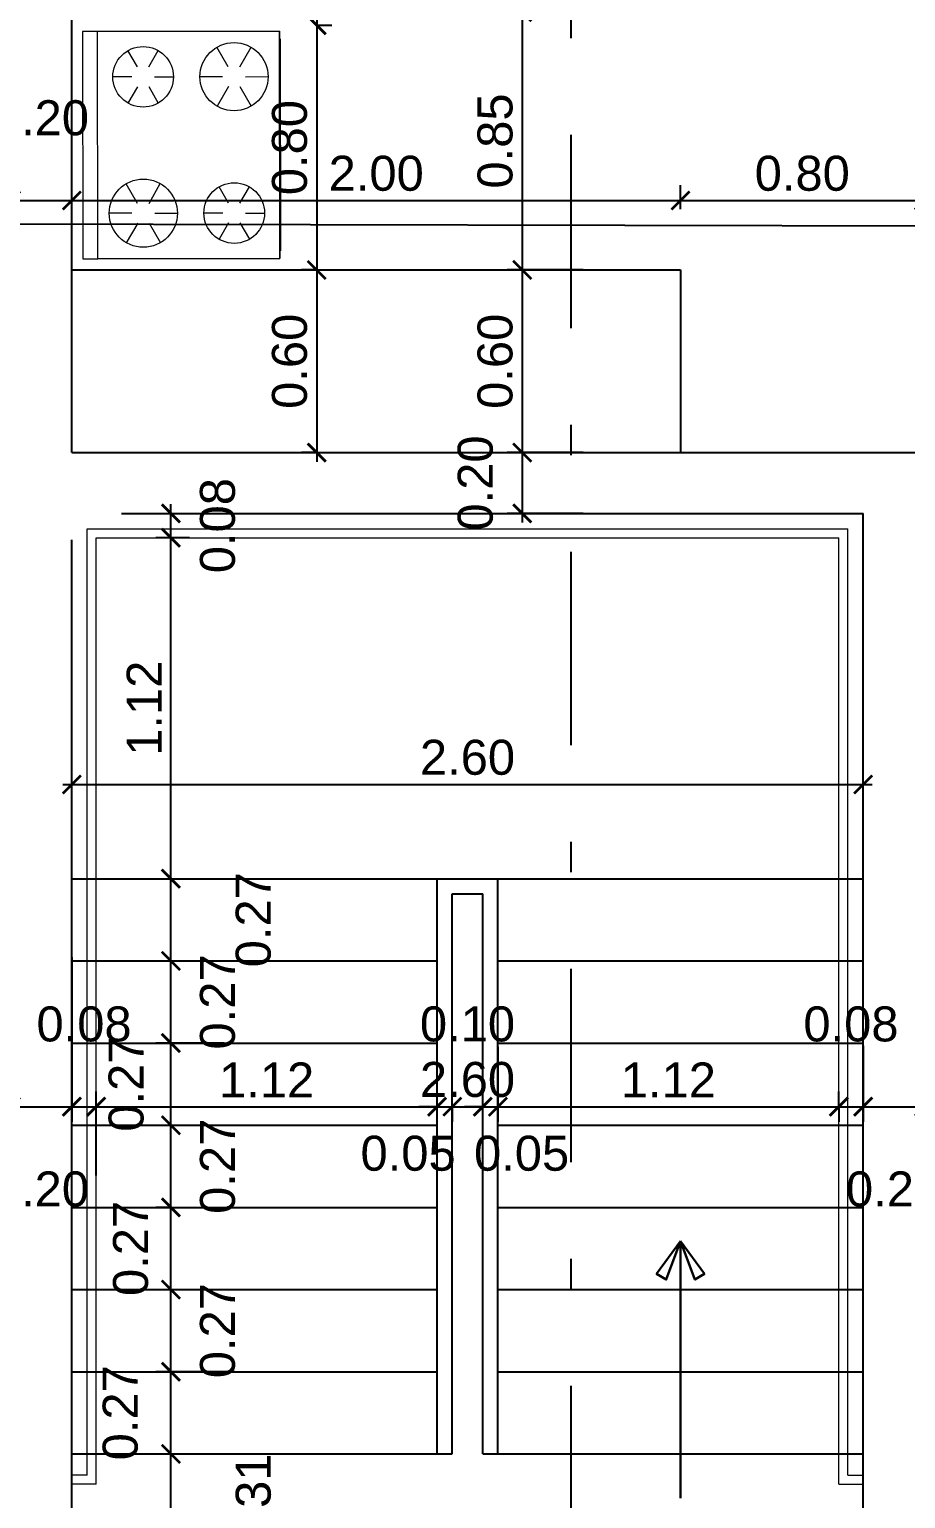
# Model space of a CAD drawing. Header units: feet. Extents: x -417 to 46, y -646 to -218.
# Drawn here: x -98.454 to -95.575, y -307.994 to -303.166 of the extents above; entities that cross this region are included whole.
import ezdxf

# ---------------------------------------------------------------- set-up
doc = ezdxf.new("R2010")
doc.units = ezdxf.units.FT
doc.header["$MEASUREMENT"] = 0
doc.linetypes.add('DASHDOT', pattern=[25.4, 12.7, -6.35, 0, -6.35])
for name, color, linetype, lineweight in [('A-WALL', 4, 'Continuous', 25), ('closet', 8, 'Continuous', 5), ('DIM-COTAS', 1, 'Continuous', 5), ('FURN', 2, 'Continuous', 30), ('muebles', 2, 'Continuous', 5), ('TXT', 2, 'Continuous', 9)]:
    doc.layers.add(name, color=color, linetype=linetype, lineweight=lineweight)
for name, color, linetype in [('COCINA', 2, 'Continuous'), ('DIM', 10, 'Continuous'), ('escalera', 2, 'Continuous'), ('GRDUTIY', 5, 'Continuous')]:
    doc.layers.add(name, color=color, linetype=linetype)
doc.styles.add('ads', font='trebuc.ttf', dxfattribs={"height": 0.14})
doc.styles.get("Standard").update_dxf_attribs({"font": 'arial.ttf', "height": 0.115})
doc.dimstyles.new('KEILY', dxfattribs={"dimtxt": 0.115, "dimasz": 0.06, "dimexe": 0.05, "dimexo": 0.2, "dimgap": 0.03, "dimtad": 1, "dimzin": 1, "dimdsep": 46, "dimtxsty": 'Standard', "dimblk": 'ARCHTICK', "dimcen": 2.5, "dimdle": 0.03, "dimclrd": 256, "dimclre": 256, "dimclrt": 7, "dimadec": 0, "dimazin": 0, "dimtfac": 1, "dimtmove": 2, "dimatfit": 3, "dimfxl": 0.2, "dimfxlon": 1, "dimtolj": 1, "dimtzin": 1, "dimarcsym": 0})

# ---------------------------------------------------------------- blocks, each defined once
blk = doc.blocks.new('A$C285A50AC')
at = {"layer": 'muebles'}
for p, q in [((0.0012, 0.6896, -0.889), (0, 0.0292, -0.889)), ((0.0012, 0.6896), (0.0011, 0.6388)), ((0.7632, 0.6882), (0.0012, 0.6896)), ((0.7632, 0.6882, -0.889), (0.0012, 0.6896, -0.889)), ((0.762, 0.0278, -0.889), (0.7632, 0.6882, -0.889)), ((0.7631, 0.6374), (0.7632, 0.6882)), ((0.0011, 0.6388), (0.7631, 0.6374)), ((0, 0.0292, -0.889), (0.762, 0.0278, -0.889))]:
    blk.add_line(p, q, dxfattribs=at)
at = {"layer": 'muebles', "color": 8}
for p, q in [((0.1533, 0.5242, 0.0025), (0.1534, 0.6004, 0.0025)), ((0.1203, 0.5052, 0.0025), (0.0543, 0.5435, 0.0025)), ((0.1863, 0.5051, 0.0025), (0.2523, 0.5431, 0.0025)), ((0.6105, 0.5234, 0.0025), (0.6106, 0.5869, 0.0025)), ((0.5775, 0.5044, 0.0025), (0.5225, 0.5363, 0.0025)), ((0.6435, 0.5043, 0.0025), (0.6985, 0.5359, 0.0025)), ((0.1202, 0.4671, 0.0025), (0.0541, 0.4292, 0.0025)), ((0.1532, 0.448, 0.0025), (0.153, 0.3718, 0.0025)), ((0.1862, 0.467, 0.0025), (0.2521, 0.4288, 0.0025)), ((0.5774, 0.4663, 0.0025), (0.5223, 0.4347, 0.0025)), ((0.6104, 0.4472, 0.0025), (0.6102, 0.3837, 0.0025)), ((0.6434, 0.4662, 0.0025), (0.6983, 0.4343, 0.0025)), ((0.1527, 0.2194, 0.0025), (0.1529, 0.2829, 0.0025)), ((0.6099, 0.2186, 0.0025), (0.6101, 0.2948, 0.0025)), ((0.1197, 0.2004, 0.0025), (0.0648, 0.2323, 0.0025)), ((0.1857, 0.2003, 0.0025), (0.2408, 0.232, 0.0025)), ((0.5769, 0.1996, 0.0025), (0.511, 0.2378, 0.0025)), ((0.6429, 0.1995, 0.0025), (0.709, 0.2375, 0.0025)), ((0.1196, 0.1623, 0.0025), (0.0646, 0.1307, 0.0025)), ((0.1856, 0.1622, 0.0025), (0.2406, 0.1304, 0.0025)), ((0.5768, 0.1615, 0.0025), (0.5108, 0.1235, 0.0025)), ((0.6428, 0.1614, 0.0025), (0.7088, 0.1232, 0.0025)), ((0.1526, 0.1432, 0.0025), (0.1525, 0.0797, 0.0025)), ((0.6098, 0.1424, 0.0025), (0.6097, 0.0662, 0.0025))]:
    blk.add_line(p, q, dxfattribs=at)
at = {"layer": 'muebles', "extrusion": (-0.001805, -0.999998, 0)}
for p, q in [((0.0635, 0.0265, -0.6223), (0.6985, 0.0254, -0.6223)), ((0.0635, 0.0265, -0.1016), (0.6985, 0.0254, -0.1016))]:
    blk.add_line(p, q, dxfattribs=at)
at = {"layer": 'muebles'}
for centre, radius in [((0.1532, 0.4861, 0.0025), 0.1143), ((0.6104, 0.4853, 0.0025), 0.1016), ((0.1527, 0.1813, 0.0025), 0.1016), ((0.6099, 0.1805, 0.0025), 0.1143)]:
    blk.add_circle(centre, radius, dxfattribs=at)
at = {"layer": 'muebles', "color": 8, "extrusion": (-0.001805, -0.999998, 0)}
for centre in [(0.0888, -0.0381, -0.0267), (0.2158, -0.0381, -0.0267), (0.3809, -0.0381, -0.0267), (0.546, -0.0381, -0.0267), (0.673, -0.0381, -0.0267)]:
    blk.add_circle(centre, 0.0254, dxfattribs=at)
at = {"layer": 'muebles'}
for points in [[(0.0012, 0.6896, 0.254), (0.0011, 0.6388, 0.254), (0.7631, 0.6374, 0.254), (0.7632, 0.6882, 0.254)], [(0, 0.0292), (0.0011, 0.6388), (0.7631, 0.6374), (0.762, 0.0278)]]:
    blk.add_3dface(points, dxfattribs=at)
at = {"layer": 'muebles', "color": 8}
for points in [[(0.0254, 0.0266, -0.0762), (0.0254, 0.0266, -0.5334), (0.7366, 0.0253, -0.5334), (0.7366, 0.0253, -0.0762)], [(0.0254, 0.0266, -0.5969), (0.0254, 0.0266, -0.8509), (0.7366, 0.0253, -0.8509), (0.7366, 0.0253, -0.5969)]]:
    blk.add_3dface(points, dxfattribs=at)
blk = doc.blocks.new('_ArchTick')
at = {"layer": 'DIM-COTAS', "color": 0, "const_width": 0.15}
blk.add_lwpolyline([(-0.5, -0.5), (0.5, 0.5)], dxfattribs=at)
blk = doc.blocks.new('*D705')
at = {"layer": 'Defpoints', "color": 0, "transparency": 16777216}
for p in [(-98.5143, -303.407), (-98.3143, -303.7287), (-98.3143, -304.0583)]:
    blk.add_point(p, dxfattribs=at)
at = {"layer": 'DIM', "lineweight": -2, "transparency": 16777216}
for p, q in [((-98.5143, -303.607), (-98.5143, -303.7787)), ((-98.3143, -303.8583), (-98.3143, -303.6787)), ((-98.5443, -303.7287), (-98.2843, -303.7287))]:
    blk.add_line(p, q, dxfattribs=at)
at = {"layer": 'DIM', "lineweight": -2, "transparency": 16777216, "xscale": 0.06, "yscale": 0.06, "zscale": 0.06, "rotation": 180}
blk.add_blockref('_ArchTick', (-98.5143, -303.7287), dxfattribs=at)
at = {"layer": 'DIM', "lineweight": -2, "transparency": 16777216, "xscale": 0.06, "yscale": 0.06, "zscale": 0.06}
blk.add_blockref('_ArchTick', (-98.3143, -303.7287), dxfattribs=at)
at = {"layer": 'DIM', "color": 7, "transparency": 16777216, "insert": (-98.4143, -303.4576), "char_height": 0.115, "attachment_point": 5}
blk.add_mtext('\\A1;0.20', dxfattribs=at)
blk = doc.blocks.new('*D706')
at = {"layer": 'Defpoints', "color": 0, "transparency": 16777216}
for p in [(-96.3143, -303.7287), (-96.3143, -303.957), (-98.3143, -304.0583)]:
    blk.add_point(p, dxfattribs=at)
at = {"layer": 'DIM', "lineweight": -2, "transparency": 16777216}
for p, q in [((-98.3143, -303.8583), (-98.3143, -303.6787)), ((-96.3143, -303.757), (-96.3143, -303.6787)), ((-98.3443, -303.7287), (-96.2843, -303.7287))]:
    blk.add_line(p, q, dxfattribs=at)
at = {"layer": 'DIM', "lineweight": -2, "transparency": 16777216, "xscale": 0.06, "yscale": 0.06, "zscale": 0.06, "rotation": 180}
blk.add_blockref('_ArchTick', (-98.3143, -303.7287), dxfattribs=at)
at = {"layer": 'DIM', "lineweight": -2, "transparency": 16777216, "xscale": 0.06, "yscale": 0.06, "zscale": 0.06}
blk.add_blockref('_ArchTick', (-96.3143, -303.7287), dxfattribs=at)
at = {"layer": 'DIM', "color": 7, "transparency": 16777216, "insert": (-97.3143, -303.64), "char_height": 0.115, "attachment_point": 5}
blk.add_mtext('\\A1;2.00', dxfattribs=at)
blk = doc.blocks.new('*D707')
at = {"layer": 'Defpoints', "color": 0, "transparency": 16777216}
for p in [(-95.5143, -303.7287), (-96.3143, -303.957), (-95.5143, -304.557)]:
    blk.add_point(p, dxfattribs=at)
at = {"layer": 'DIM', "lineweight": -2, "transparency": 16777216}
for p, q in [((-96.3143, -303.757), (-96.3143, -303.6787)), ((-95.5143, -303.9287), (-95.5143, -303.6787)), ((-96.3443, -303.7287), (-95.4843, -303.7287))]:
    blk.add_line(p, q, dxfattribs=at)
at = {"layer": 'DIM', "lineweight": -2, "transparency": 16777216, "xscale": 0.06, "yscale": 0.06, "zscale": 0.06, "rotation": 180}
blk.add_blockref('_ArchTick', (-96.3143, -303.7287), dxfattribs=at)
at = {"layer": 'DIM', "lineweight": -2, "transparency": 16777216, "xscale": 0.06, "yscale": 0.06, "zscale": 0.06}
blk.add_blockref('_ArchTick', (-95.5143, -303.7287), dxfattribs=at)
at = {"layer": 'DIM', "color": 7, "transparency": 16777216, "insert": (-95.9143, -303.64), "char_height": 0.115, "attachment_point": 5}
blk.add_mtext('\\A1;0.80', dxfattribs=at)
blk = doc.blocks.new('*D505')
at = {"layer": 'Defpoints', "color": 0, "transparency": 16777216}
for p in [(-98.3143, -306.0145), (-98.5143, -306.0467), (-98.3143, -306.7062)]:
    blk.add_point(p, dxfattribs=at)
at = {"layer": 'DIM', "lineweight": -2, "transparency": 16777216}
for p, q in [((-98.5143, -306.5062), (-98.5143, -306.7562)), ((-98.3143, -306.5062), (-98.3143, -306.7562)), ((-98.5443, -306.7062), (-98.2843, -306.7062))]:
    blk.add_line(p, q, dxfattribs=at)
at = {"layer": 'DIM', "lineweight": -2, "transparency": 16777216, "xscale": 0.06, "yscale": 0.06, "zscale": 0.06, "rotation": 180}
blk.add_blockref('_ArchTick', (-98.5143, -306.7062), dxfattribs=at)
at = {"layer": 'DIM', "lineweight": -2, "transparency": 16777216, "xscale": 0.06, "yscale": 0.06, "zscale": 0.06}
blk.add_blockref('_ArchTick', (-98.3143, -306.7062), dxfattribs=at)
at = {"layer": 'DIM', "color": 7, "transparency": 16777216, "insert": (-98.4143, -306.9773), "char_height": 0.115, "attachment_point": 5}
blk.add_mtext('\\A1;0.20', dxfattribs=at)
blk = doc.blocks.new('*D506')
at = {"layer": 'Defpoints', "color": 0, "transparency": 16777216}
for p in [(-98.3143, -306.0145), (-95.7143, -306.0306), (-95.7143, -306.7062)]:
    blk.add_point(p, dxfattribs=at)
at = {"layer": 'DIM', "lineweight": -2, "transparency": 16777216}
for p, q in [((-98.3143, -306.5062), (-98.3143, -306.7562)), ((-95.7143, -306.5062), (-95.7143, -306.7562)), ((-98.3443, -306.7062), (-95.6843, -306.7062))]:
    blk.add_line(p, q, dxfattribs=at)
at = {"layer": 'DIM', "lineweight": -2, "transparency": 16777216, "xscale": 0.06, "yscale": 0.06, "zscale": 0.06, "rotation": 180}
blk.add_blockref('_ArchTick', (-98.3143, -306.7062), dxfattribs=at)
at = {"layer": 'DIM', "lineweight": -2, "transparency": 16777216, "xscale": 0.06, "yscale": 0.06, "zscale": 0.06}
blk.add_blockref('_ArchTick', (-95.7143, -306.7062), dxfattribs=at)
at = {"layer": 'DIM', "color": 7, "transparency": 16777216, "insert": (-97.0143, -306.6175), "char_height": 0.115, "attachment_point": 5}
blk.add_mtext('\\A1;2.60', dxfattribs=at)
blk = doc.blocks.new('*D507')
at = {"layer": 'Defpoints', "color": 0, "transparency": 16777216}
for p in [(-95.7143, -306.0306), (-95.5143, -306.0467), (-95.5143, -306.7062)]:
    blk.add_point(p, dxfattribs=at)
at = {"layer": 'DIM', "lineweight": -2, "transparency": 16777216}
for p, q in [((-95.7143, -306.5062), (-95.7143, -306.7562)), ((-95.5143, -306.5062), (-95.5143, -306.7562)), ((-95.7443, -306.7062), (-95.4843, -306.7062))]:
    blk.add_line(p, q, dxfattribs=at)
at = {"layer": 'DIM', "lineweight": -2, "transparency": 16777216, "xscale": 0.06, "yscale": 0.06, "zscale": 0.06, "rotation": 180}
blk.add_blockref('_ArchTick', (-95.7143, -306.7062), dxfattribs=at)
at = {"layer": 'DIM', "lineweight": -2, "transparency": 16777216, "xscale": 0.06, "yscale": 0.06, "zscale": 0.06}
blk.add_blockref('_ArchTick', (-95.5143, -306.7062), dxfattribs=at)
at = {"layer": 'DIM', "color": 7, "transparency": 16777216, "insert": (-95.6143, -306.9773), "char_height": 0.115, "attachment_point": 5}
blk.add_mtext('\\A1;0.20', dxfattribs=at)
blk = doc.blocks.new('*D578')
at = {"layer": 'Defpoints', "color": 0, "transparency": 16777216}
for p in [(-95.7143, -303.1094), (-96.8344, -303.957), (-96.3143, -303.957)]:
    blk.add_point(p, dxfattribs=at)
at = {"layer": 'DIM', "lineweight": -2, "transparency": 16777216}
for p, q in [((-96.6344, -303.1094), (-96.8844, -303.1094)), ((-96.8344, -303.0794), (-96.8344, -303.987)), ((-96.6344, -303.957), (-96.8844, -303.957))]:
    blk.add_line(p, q, dxfattribs=at)
at = {"layer": 'DIM', "lineweight": -2, "transparency": 16777216, "xscale": 0.06, "yscale": 0.06, "zscale": 0.06}
for p, rotation in [((-96.8344, -303.1094), 90), ((-96.8344, -303.957), 270)]:
    blk.add_blockref('_ArchTick', p, dxfattribs=dict(at, rotation=rotation))
at = {"layer": 'DIM', "color": 7, "transparency": 16777216, "insert": (-96.9232, -303.5332), "char_height": 0.115, "attachment_point": 5, "rotation": 90}
blk.add_mtext('\\A1;0.85', dxfattribs=at)
blk = doc.blocks.new('*D579')
at = {"layer": 'Defpoints', "color": 0, "transparency": 16777216}
for p in [(-96.3143, -303.957), (-96.8344, -304.557), (-96.3143, -304.557)]:
    blk.add_point(p, dxfattribs=at)
at = {"layer": 'DIM', "lineweight": -2, "transparency": 16777216}
for p, q in [((-96.8344, -303.927), (-96.8344, -304.587)), ((-96.6344, -303.957), (-96.8844, -303.957)), ((-96.6344, -304.557), (-96.8844, -304.557))]:
    blk.add_line(p, q, dxfattribs=at)
at = {"layer": 'DIM', "lineweight": -2, "transparency": 16777216, "xscale": 0.06, "yscale": 0.06, "zscale": 0.06}
for p, rotation in [((-96.8344, -303.957), 90), ((-96.8344, -304.557), 270)]:
    blk.add_blockref('_ArchTick', p, dxfattribs=dict(at, rotation=rotation))
at = {"layer": 'DIM', "color": 7, "transparency": 16777216, "insert": (-96.9232, -304.257), "char_height": 0.115, "attachment_point": 5, "rotation": 90}
blk.add_mtext('\\A1;0.60', dxfattribs=at)
blk = doc.blocks.new('*D580')
at = {"layer": 'Defpoints', "color": 0, "transparency": 16777216}
for p in [(-96.3143, -304.557), (-96.8344, -304.757), (-96.3124, -304.757)]:
    blk.add_point(p, dxfattribs=at)
at = {"layer": 'DIM', "lineweight": -2, "transparency": 16777216}
for p, q in [((-96.6344, -304.557), (-96.8844, -304.557)), ((-96.8344, -304.527), (-96.8344, -304.787)), ((-96.6344, -304.757), (-96.8844, -304.757))]:
    blk.add_line(p, q, dxfattribs=at)
at = {"layer": 'DIM', "lineweight": -2, "transparency": 16777216, "xscale": 0.06, "yscale": 0.06, "zscale": 0.06}
for p, rotation in [((-96.8344, -304.557), 90), ((-96.8344, -304.757), 270)]:
    blk.add_blockref('_ArchTick', p, dxfattribs=dict(at, rotation=rotation))
at = {"layer": 'DIM', "color": 7, "transparency": 16777216, "insert": (-96.9882, -304.657), "char_height": 0.115, "attachment_point": 5, "rotation": 90}
blk.add_mtext('\\A1;0.20', dxfattribs=at)
blk = doc.blocks.new('*D583')
at = {"layer": 'Defpoints', "color": 0, "transparency": 16777216}
for p in [(-97.7143, -300.957), (-97.7109, -303.1528), (-97.5099, -303.1528)]:
    blk.add_point(p, dxfattribs=at)
at = {"layer": 'DIM', "lineweight": -2, "transparency": 16777216}
for p, q in [((-97.5099, -300.927), (-97.5099, -303.1828)), ((-97.5143, -300.957), (-97.4599, -300.957)), ((-97.5109, -303.1528), (-97.4599, -303.1528))]:
    blk.add_line(p, q, dxfattribs=at)
at = {"layer": 'DIM', "lineweight": -2, "transparency": 16777216, "xscale": 0.06, "yscale": 0.06, "zscale": 0.06}
for p, rotation in [((-97.5099, -300.957), 90), ((-97.5099, -303.1528), 270)]:
    blk.add_blockref('_ArchTick', p, dxfattribs=dict(at, rotation=rotation))
at = {"layer": 'DIM', "color": 7, "transparency": 16777216, "insert": (-97.5986, -302.0549), "char_height": 0.115, "attachment_point": 5, "rotation": 90}
blk.add_mtext('\\A1;2.20', dxfattribs=at)
blk = doc.blocks.new('*D584')
at = {"layer": 'Defpoints', "color": 0, "transparency": 16777216}
for p in [(-97.7109, -303.1528), (-97.5099, -303.957), (-97.5099, -303.957)]:
    blk.add_point(p, dxfattribs=at)
at = {"layer": 'DIM', "lineweight": -2, "transparency": 16777216}
for p, q in [((-97.5109, -303.1528), (-97.4599, -303.1528)), ((-97.5099, -303.1228), (-97.5099, -303.987)), ((-97.5099, -303.957), (-97.5599, -303.957))]:
    blk.add_line(p, q, dxfattribs=at)
at = {"layer": 'DIM', "lineweight": -2, "transparency": 16777216, "xscale": 0.06, "yscale": 0.06, "zscale": 0.06}
for p, rotation in [((-97.5099, -303.1528), 90), ((-97.5099, -303.957), 270)]:
    blk.add_blockref('_ArchTick', p, dxfattribs=dict(at, rotation=rotation))
at = {"layer": 'DIM', "color": 7, "transparency": 16777216, "insert": (-97.5986, -303.5549), "char_height": 0.115, "attachment_point": 5, "rotation": 90}
blk.add_mtext('\\A1;0.80', dxfattribs=at)
blk = doc.blocks.new('*D585')
at = {"layer": 'Defpoints', "color": 0, "transparency": 16777216}
for p in [(-97.5099, -303.957), (-97.5099, -304.557), (-97.46, -304.557)]:
    blk.add_point(p, dxfattribs=at)
at = {"layer": 'DIM', "lineweight": -2, "transparency": 16777216}
for p, q in [((-97.5099, -303.927), (-97.5099, -304.587)), ((-97.5099, -303.957), (-97.5599, -303.957)), ((-97.5099, -304.557), (-97.5599, -304.557))]:
    blk.add_line(p, q, dxfattribs=at)
at = {"layer": 'DIM', "lineweight": -2, "transparency": 16777216, "xscale": 0.06, "yscale": 0.06, "zscale": 0.06}
for p, rotation in [((-97.5099, -303.957), 90), ((-97.5099, -304.557), 270)]:
    blk.add_blockref('_ArchTick', p, dxfattribs=dict(at, rotation=rotation))
at = {"layer": 'DIM', "color": 7, "transparency": 16777216, "insert": (-97.5986, -304.257), "char_height": 0.115, "attachment_point": 5, "rotation": 90}
blk.add_mtext('\\A1;0.60', dxfattribs=at)
blk = doc.blocks.new('A$C074D4DC8')
at = {"layer": 'FURN'}
blk.add_line((0.0418, 0.3424), (0.0418, -0.1979), dxfattribs=at)
for points in [[(0.0418, 0.3424), (-0.0084, 0.2735), (0.0117, 0.2615), (0.0418, 0.3424)], [(0.0418, 0.3424), (0.0919, 0.2735), (0.0719, 0.2615), (0.0418, 0.3424)]]:
    blk.add_lwpolyline(points, dxfattribs=at)
blk = doc.blocks.new('*D3295')
at = {"layer": 'Defpoints', "color": 0, "transparency": 16777216}
for p in [(-98.3143, -306.0145), (-98.2343, -306.7062), (-98.2343, -307.1327)]:
    blk.add_point(p, dxfattribs=at)
at = {"layer": 'DIM', "lineweight": -2, "transparency": 16777216}
for p, q in [((-98.3143, -306.2145), (-98.3143, -306.7562)), ((-98.2343, -306.9327), (-98.2343, -306.6562)), ((-98.3443, -306.7062), (-98.2043, -306.7062))]:
    blk.add_line(p, q, dxfattribs=at)
at = {"layer": 'DIM', "lineweight": -2, "transparency": 16777216, "xscale": 0.06, "yscale": 0.06, "zscale": 0.06, "rotation": 180}
blk.add_blockref('_ArchTick', (-98.3143, -306.7062), dxfattribs=at)
at = {"layer": 'DIM', "lineweight": -2, "transparency": 16777216, "xscale": 0.06, "yscale": 0.06, "zscale": 0.06}
blk.add_blockref('_ArchTick', (-98.2343, -306.7062), dxfattribs=at)
at = {"layer": 'DIM', "color": 7, "transparency": 16777216, "insert": (-98.2743, -306.4351), "char_height": 0.115, "attachment_point": 5}
blk.add_mtext('\\A1;0.08', dxfattribs=at)
blk = doc.blocks.new('*D3296')
at = {"layer": 'Defpoints', "color": 0, "transparency": 16777216}
for p in [(-95.7943, -306.557), (-95.7143, -306.7062), (-95.7143, -306.8141)]:
    blk.add_point(p, dxfattribs=at)
at = {"layer": 'DIM', "lineweight": -2, "transparency": 16777216}
for p, q in [((-95.7143, -306.7062), (-95.7143, -306.6562)), ((-95.8243, -306.7062), (-95.6843, -306.7062)), ((-95.7943, -306.7062), (-95.7943, -306.7562))]:
    blk.add_line(p, q, dxfattribs=at)
at = {"layer": 'DIM', "lineweight": -2, "transparency": 16777216, "xscale": 0.06, "yscale": 0.06, "zscale": 0.06, "rotation": 180}
blk.add_blockref('_ArchTick', (-95.7943, -306.7062), dxfattribs=at)
at = {"layer": 'DIM', "lineweight": -2, "transparency": 16777216, "xscale": 0.06, "yscale": 0.06, "zscale": 0.06}
blk.add_blockref('_ArchTick', (-95.7143, -306.7062), dxfattribs=at)
at = {"layer": 'DIM', "color": 7, "transparency": 16777216, "insert": (-95.7543, -306.4351), "char_height": 0.115, "attachment_point": 5}
blk.add_mtext('\\A1;0.08', dxfattribs=at)
blk = doc.blocks.new('*D3309')
at = {"layer": 'Defpoints', "color": 0, "transparency": 16777216}
for p in [(-97.1143, -306.7062), (-97.1143, -306.767), (-98.2343, -307.1327)]:
    blk.add_point(p, dxfattribs=at)
at = {"layer": 'DIM', "lineweight": -2, "transparency": 16777216}
for p, q in [((-98.2343, -306.9327), (-98.2343, -306.6562)), ((-97.1143, -306.7062), (-97.1143, -306.6562)), ((-98.2643, -306.7062), (-97.0843, -306.7062))]:
    blk.add_line(p, q, dxfattribs=at)
at = {"layer": 'DIM', "lineweight": -2, "transparency": 16777216, "xscale": 0.06, "yscale": 0.06, "zscale": 0.06, "rotation": 180}
blk.add_blockref('_ArchTick', (-98.2343, -306.7062), dxfattribs=at)
at = {"layer": 'DIM', "lineweight": -2, "transparency": 16777216, "xscale": 0.06, "yscale": 0.06, "zscale": 0.06}
blk.add_blockref('_ArchTick', (-97.1143, -306.7062), dxfattribs=at)
at = {"layer": 'DIM', "color": 7, "transparency": 16777216, "insert": (-97.6743, -306.6185), "char_height": 0.115, "attachment_point": 5}
blk.add_mtext('\\A1;1.12', dxfattribs=at)
blk = doc.blocks.new('*D3310')
at = {"layer": 'Defpoints', "color": 0, "transparency": 16777216}
for p in [(-97.0643, -306.6359), (-97.0643, -306.7062), (-97.1143, -306.767)]:
    blk.add_point(p, dxfattribs=at)
at = {"layer": 'DIM', "lineweight": -2, "transparency": 16777216}
for p, q in [((-97.1143, -306.7062), (-97.1143, -306.6562)), ((-97.1143, -306.7062), (-97.1743, -306.7062)), ((-97.1143, -306.7062), (-97.0643, -306.7062)), ((-97.0643, -306.7062), (-97.0643, -306.7562)), ((-97.0643, -306.7062), (-97.0043, -306.7062))]:
    blk.add_line(p, q, dxfattribs=at)
at = {"layer": 'DIM', "lineweight": -2, "transparency": 16777216, "xscale": 0.06, "yscale": 0.06, "zscale": 0.06}
blk.add_blockref('_ArchTick', (-97.1143, -306.7062), dxfattribs=at)
at = {"layer": 'DIM', "lineweight": -2, "transparency": 16777216, "xscale": 0.06, "yscale": 0.06, "zscale": 0.06, "rotation": 180}
blk.add_blockref('_ArchTick', (-97.0643, -306.7062), dxfattribs=at)
at = {"layer": 'DIM', "color": 7, "transparency": 16777216, "insert": (-97.2095, -306.8599), "char_height": 0.115, "attachment_point": 5}
blk.add_mtext('\\A1;0.05', dxfattribs=at)
blk = doc.blocks.new('*D3311')
at = {"layer": 'Defpoints', "color": 0, "transparency": 16777216}
for p in [(-97.0643, -306.6359), (-96.9643, -306.7062), (-96.9643, -306.927)]:
    blk.add_point(p, dxfattribs=at)
at = {"layer": 'DIM', "lineweight": -2, "transparency": 16777216}
for p, q in [((-96.9643, -306.727), (-96.9643, -306.6562)), ((-97.0943, -306.7062), (-96.9343, -306.7062)), ((-97.0643, -306.7062), (-97.0643, -306.7562))]:
    blk.add_line(p, q, dxfattribs=at)
at = {"layer": 'DIM', "lineweight": -2, "transparency": 16777216, "xscale": 0.06, "yscale": 0.06, "zscale": 0.06, "rotation": 180}
blk.add_blockref('_ArchTick', (-97.0643, -306.7062), dxfattribs=at)
at = {"layer": 'DIM', "lineweight": -2, "transparency": 16777216, "xscale": 0.06, "yscale": 0.06, "zscale": 0.06}
blk.add_blockref('_ArchTick', (-96.9643, -306.7062), dxfattribs=at)
at = {"layer": 'DIM', "color": 7, "transparency": 16777216, "insert": (-97.0143, -306.4351), "char_height": 0.115, "attachment_point": 5}
blk.add_mtext('\\A1;0.10', dxfattribs=at)
blk = doc.blocks.new('*D3312')
at = {"layer": 'Defpoints', "color": 0, "transparency": 16777216}
for p in [(-96.9143, -306.3098), (-96.9143, -306.7062), (-96.9643, -306.927)]:
    blk.add_point(p, dxfattribs=at)
at = {"layer": 'DIM', "lineweight": -2, "transparency": 16777216}
for p, q in [((-96.9143, -306.5098), (-96.9143, -306.7562)), ((-96.9643, -306.727), (-96.9643, -306.6562)), ((-96.9643, -306.7062), (-97.0243, -306.7062)), ((-96.9643, -306.7062), (-96.9143, -306.7062)), ((-96.9143, -306.7062), (-96.8543, -306.7062))]:
    blk.add_line(p, q, dxfattribs=at)
at = {"layer": 'DIM', "lineweight": -2, "transparency": 16777216, "xscale": 0.06, "yscale": 0.06, "zscale": 0.06}
blk.add_blockref('_ArchTick', (-96.9643, -306.7062), dxfattribs=at)
at = {"layer": 'DIM', "lineweight": -2, "transparency": 16777216, "xscale": 0.06, "yscale": 0.06, "zscale": 0.06, "rotation": 180}
blk.add_blockref('_ArchTick', (-96.9143, -306.7062), dxfattribs=at)
at = {"layer": 'DIM', "color": 7, "transparency": 16777216, "insert": (-96.8365, -306.8599), "char_height": 0.115, "attachment_point": 5}
blk.add_mtext('\\A1;0.05', dxfattribs=at)
blk = doc.blocks.new('*D3313')
at = {"layer": 'Defpoints', "color": 0, "transparency": 16777216}
for p in [(-96.9143, -306.3098), (-95.7943, -306.7062), (-95.7943, -306.767)]:
    blk.add_point(p, dxfattribs=at)
at = {"layer": 'DIM', "lineweight": -2, "transparency": 16777216}
for p, q in [((-96.9143, -306.5098), (-96.9143, -306.7562)), ((-95.7943, -306.7062), (-95.7943, -306.6562)), ((-96.9443, -306.7062), (-95.7643, -306.7062))]:
    blk.add_line(p, q, dxfattribs=at)
at = {"layer": 'DIM', "lineweight": -2, "transparency": 16777216, "xscale": 0.06, "yscale": 0.06, "zscale": 0.06, "rotation": 180}
blk.add_blockref('_ArchTick', (-96.9143, -306.7062), dxfattribs=at)
at = {"layer": 'DIM', "lineweight": -2, "transparency": 16777216, "xscale": 0.06, "yscale": 0.06, "zscale": 0.06}
blk.add_blockref('_ArchTick', (-95.7943, -306.7062), dxfattribs=at)
at = {"layer": 'DIM', "color": 7, "transparency": 16777216, "insert": (-96.3543, -306.6185), "char_height": 0.115, "attachment_point": 5}
blk.add_mtext('\\A1;1.12', dxfattribs=at)
blk = doc.blocks.new('*D3298')
at = {"layer": 'Defpoints', "color": 0, "transparency": 16777216}
for p in [(-98.0987, -307.847), (-97.9889, -307.847), (-98.3143, -308.157)]:
    blk.add_point(p, dxfattribs=at)
at = {"layer": 'DIM', "lineweight": -2, "transparency": 16777216}
for p, q in [((-97.9889, -308.187), (-97.9889, -307.817)), ((-97.9889, -307.847), (-97.9389, -307.847)), ((-98.1143, -308.157), (-97.9389, -308.157))]:
    blk.add_line(p, q, dxfattribs=at)
at = {"layer": 'DIM', "lineweight": -2, "transparency": 16777216, "xscale": 0.06, "yscale": 0.06, "zscale": 0.06}
for p, rotation in [((-97.9889, -307.847), 90), ((-97.9889, -308.157), 270)]:
    blk.add_blockref('_ArchTick', p, dxfattribs=dict(at, rotation=rotation))
at = {"layer": 'DIM', "color": 7, "transparency": 16777216, "insert": (-97.7177, -308.002), "char_height": 0.115, "attachment_point": 5, "rotation": 90}
blk.add_mtext('\\A1;0.31', dxfattribs=at)
blk = doc.blocks.new('*D3299')
at = {"layer": 'Defpoints', "color": 0, "transparency": 16777216}
for p in [(-97.9889, -307.577), (-97.5786, -307.577), (-98.0987, -307.847)]:
    blk.add_point(p, dxfattribs=at)
at = {"layer": 'DIM', "lineweight": -2, "transparency": 16777216}
for p, q in [((-97.9889, -307.877), (-97.9889, -307.547)), ((-97.7786, -307.577), (-98.0389, -307.577)), ((-97.9889, -307.847), (-97.9389, -307.847))]:
    blk.add_line(p, q, dxfattribs=at)
at = {"layer": 'DIM', "lineweight": -2, "transparency": 16777216, "xscale": 0.06, "yscale": 0.06, "zscale": 0.06}
for p, rotation in [((-97.9889, -307.577), 90), ((-97.9889, -307.847), 270)]:
    blk.add_blockref('_ArchTick', p, dxfattribs=dict(at, rotation=rotation))
at = {"layer": 'DIM', "color": 7, "transparency": 16777216, "insert": (-98.1549, -307.712), "char_height": 0.115, "attachment_point": 5, "rotation": 90}
blk.add_mtext('\\A1;0.27', dxfattribs=at)
blk = doc.blocks.new('*D3300')
at = {"layer": 'Defpoints', "color": 0, "transparency": 16777216}
for p in [(-98.0502, -307.307), (-97.9889, -307.307), (-97.5786, -307.577)]:
    blk.add_point(p, dxfattribs=at)
at = {"layer": 'DIM', "lineweight": -2, "transparency": 16777216}
for p, q in [((-97.9889, -307.607), (-97.9889, -307.277)), ((-97.9889, -307.307), (-97.9389, -307.307)), ((-97.7786, -307.577), (-98.0389, -307.577))]:
    blk.add_line(p, q, dxfattribs=at)
at = {"layer": 'DIM', "lineweight": -2, "transparency": 16777216, "xscale": 0.06, "yscale": 0.06, "zscale": 0.06}
for p, rotation in [((-97.9889, -307.307), 90), ((-97.9889, -307.577), 270)]:
    blk.add_blockref('_ArchTick', p, dxfattribs=dict(at, rotation=rotation))
at = {"layer": 'DIM', "color": 7, "transparency": 16777216, "insert": (-97.8352, -307.442), "char_height": 0.115, "attachment_point": 5, "rotation": 90}
blk.add_mtext('\\A1;0.27', dxfattribs=at)
blk = doc.blocks.new('*D3301')
at = {"layer": 'Defpoints', "color": 0, "transparency": 16777216}
for p in [(-97.9889, -307.037), (-97.8047, -307.037), (-98.0502, -307.307)]:
    blk.add_point(p, dxfattribs=at)
at = {"layer": 'DIM', "lineweight": -2, "transparency": 16777216}
for p, q in [((-97.9889, -307.337), (-97.9889, -307.007)), ((-97.9889, -307.037), (-98.0389, -307.037)), ((-97.9889, -307.307), (-97.9389, -307.307))]:
    blk.add_line(p, q, dxfattribs=at)
at = {"layer": 'DIM', "lineweight": -2, "transparency": 16777216, "xscale": 0.06, "yscale": 0.06, "zscale": 0.06}
for p, rotation in [((-97.9889, -307.037), 90), ((-97.9889, -307.307), 270)]:
    blk.add_blockref('_ArchTick', p, dxfattribs=dict(at, rotation=rotation))
at = {"layer": 'DIM', "color": 7, "transparency": 16777216, "insert": (-98.1208, -307.172), "char_height": 0.115, "attachment_point": 5, "rotation": 90}
blk.add_mtext('\\A1;0.27', dxfattribs=at)
blk = doc.blocks.new('*D3302')
at = {"layer": 'Defpoints', "color": 0, "transparency": 16777216}
for p in [(-98.0276, -306.767), (-97.9889, -306.767), (-97.8047, -307.037)]:
    blk.add_point(p, dxfattribs=at)
at = {"layer": 'DIM', "lineweight": -2, "transparency": 16777216}
for p, q in [((-97.9889, -307.067), (-97.9889, -306.737)), ((-97.9889, -306.767), (-97.9389, -306.767)), ((-97.9889, -307.037), (-98.0389, -307.037))]:
    blk.add_line(p, q, dxfattribs=at)
at = {"layer": 'DIM', "lineweight": -2, "transparency": 16777216, "xscale": 0.06, "yscale": 0.06, "zscale": 0.06}
for p, rotation in [((-97.9889, -306.767), 90), ((-97.9889, -307.037), 270)]:
    blk.add_blockref('_ArchTick', p, dxfattribs=dict(at, rotation=rotation))
at = {"layer": 'DIM', "color": 7, "transparency": 16777216, "insert": (-97.8352, -306.902), "char_height": 0.115, "attachment_point": 5, "rotation": 90}
blk.add_mtext('\\A1;0.27', dxfattribs=at)
blk = doc.blocks.new('*D3303')
at = {"layer": 'Defpoints', "color": 0, "transparency": 16777216}
for p in [(-97.9889, -306.497), (-97.6142, -306.497), (-98.0276, -306.767)]:
    blk.add_point(p, dxfattribs=at)
at = {"layer": 'DIM', "lineweight": -2, "transparency": 16777216}
for p, q in [((-97.8142, -306.497), (-98.0389, -306.497)), ((-97.9889, -306.797), (-97.9889, -306.467)), ((-97.9889, -306.767), (-97.9389, -306.767))]:
    blk.add_line(p, q, dxfattribs=at)
at = {"layer": 'DIM', "lineweight": -2, "transparency": 16777216, "xscale": 0.06, "yscale": 0.06, "zscale": 0.06}
for p, rotation in [((-97.9889, -306.497), 90), ((-97.9889, -306.767), 270)]:
    blk.add_blockref('_ArchTick', p, dxfattribs=dict(at, rotation=rotation))
at = {"layer": 'DIM', "color": 7, "transparency": 16777216, "insert": (-98.1355, -306.632), "char_height": 0.115, "attachment_point": 5, "rotation": 90}
blk.add_mtext('\\A1;0.27', dxfattribs=at)
blk = doc.blocks.new('*D3304')
at = {"layer": 'Defpoints', "color": 0, "transparency": 16777216}
for p in [(-98.0244, -306.227), (-97.9889, -306.227), (-97.6142, -306.497)]:
    blk.add_point(p, dxfattribs=at)
at = {"layer": 'DIM', "lineweight": -2, "transparency": 16777216}
for p, q in [((-97.9889, -306.527), (-97.9889, -306.197)), ((-97.9889, -306.227), (-97.9389, -306.227)), ((-97.8142, -306.497), (-98.0389, -306.497))]:
    blk.add_line(p, q, dxfattribs=at)
at = {"layer": 'DIM', "lineweight": -2, "transparency": 16777216, "xscale": 0.06, "yscale": 0.06, "zscale": 0.06}
for p, rotation in [((-97.9889, -306.227), 90), ((-97.9889, -306.497), 270)]:
    blk.add_blockref('_ArchTick', p, dxfattribs=dict(at, rotation=rotation))
at = {"layer": 'DIM', "color": 7, "transparency": 16777216, "insert": (-97.8352, -306.362), "char_height": 0.115, "attachment_point": 5, "rotation": 90}
blk.add_mtext('\\A1;0.27', dxfattribs=at)
blk = doc.blocks.new('*D3305')
at = {"layer": 'Defpoints', "color": 0, "transparency": 16777216}
for p in [(-98.1278, -305.957), (-97.9889, -305.957), (-98.0244, -306.227)]:
    blk.add_point(p, dxfattribs=at)
at = {"layer": 'DIM', "lineweight": -2, "transparency": 16777216}
for p, q in [((-97.9889, -306.257), (-97.9889, -305.927)), ((-97.9889, -305.957), (-97.9389, -305.957)), ((-97.9889, -306.227), (-97.9389, -306.227))]:
    blk.add_line(p, q, dxfattribs=at)
at = {"layer": 'DIM', "lineweight": -2, "transparency": 16777216, "xscale": 0.06, "yscale": 0.06, "zscale": 0.06}
for p, rotation in [((-97.9889, -305.957), 90), ((-97.9889, -306.227), 270)]:
    blk.add_blockref('_ArchTick', p, dxfattribs=dict(at, rotation=rotation))
at = {"layer": 'DIM', "color": 7, "transparency": 16777216, "insert": (-97.7178, -306.092), "char_height": 0.115, "attachment_point": 5, "rotation": 90}
blk.add_mtext('\\A1;0.27', dxfattribs=at)
blk = doc.blocks.new('*D3306')
at = {"layer": 'Defpoints', "color": 0, "transparency": 16777216}
for p in [(-97.9889, -304.837), (-97.7273, -304.837), (-98.1278, -305.957)]:
    blk.add_point(p, dxfattribs=at)
at = {"layer": 'DIM', "lineweight": -2, "transparency": 16777216}
for p, q in [((-97.9889, -305.987), (-97.9889, -304.807)), ((-97.9273, -304.837), (-98.0389, -304.837)), ((-97.9889, -305.957), (-97.9389, -305.957))]:
    blk.add_line(p, q, dxfattribs=at)
at = {"layer": 'DIM', "lineweight": -2, "transparency": 16777216, "xscale": 0.06, "yscale": 0.06, "zscale": 0.06}
for p, rotation in [((-97.9889, -304.837), 90), ((-97.9889, -305.957), 270)]:
    blk.add_blockref('_ArchTick', p, dxfattribs=dict(at, rotation=rotation))
at = {"layer": 'DIM', "color": 7, "transparency": 16777216, "insert": (-98.0767, -305.397), "char_height": 0.115, "attachment_point": 5, "rotation": 90}
blk.add_mtext('\\A1;1.12', dxfattribs=at)
blk = doc.blocks.new('*D3307')
at = {"layer": 'Defpoints', "color": 0, "transparency": 16777216}
for p in [(-98.3143, -305.6673), (-95.7143, -305.6476), (-95.7143, -305.6673)]:
    blk.add_point(p, dxfattribs=at)
at = {"layer": 'DIM', "lineweight": -2, "transparency": 16777216}
for p, q in [((-98.3143, -305.6476), (-98.3143, -305.5976)), ((-95.7143, -305.6476), (-95.7143, -305.5976)), ((-98.3443, -305.6476), (-95.6843, -305.6476))]:
    blk.add_line(p, q, dxfattribs=at)
at = {"layer": 'DIM', "lineweight": -2, "transparency": 16777216, "xscale": 0.06, "yscale": 0.06, "zscale": 0.06, "rotation": 180}
blk.add_blockref('_ArchTick', (-98.3143, -305.6476), dxfattribs=at)
at = {"layer": 'DIM', "lineweight": -2, "transparency": 16777216, "xscale": 0.06, "yscale": 0.06, "zscale": 0.06}
blk.add_blockref('_ArchTick', (-95.7143, -305.6476), dxfattribs=at)
at = {"layer": 'DIM', "color": 7, "transparency": 16777216, "insert": (-97.0143, -305.5589), "char_height": 0.115, "attachment_point": 5}
blk.add_mtext('\\A1;2.60', dxfattribs=at)
blk = doc.blocks.new('*D3316')
at = {"layer": 'Defpoints', "color": 0, "transparency": 16777216}
for p in [(-98.0935, -304.757), (-97.9889, -304.757), (-97.7273, -304.837)]:
    blk.add_point(p, dxfattribs=at)
at = {"layer": 'DIM', "lineweight": -2, "transparency": 16777216}
for p, q in [((-97.9889, -304.867), (-97.9889, -304.727)), ((-97.9889, -304.757), (-97.9389, -304.757)), ((-97.9273, -304.837), (-98.0389, -304.837))]:
    blk.add_line(p, q, dxfattribs=at)
at = {"layer": 'DIM', "lineweight": -2, "transparency": 16777216, "xscale": 0.06, "yscale": 0.06, "zscale": 0.06}
for p, rotation in [((-97.9889, -304.757), 90), ((-97.9889, -304.837), 270)]:
    blk.add_blockref('_ArchTick', p, dxfattribs=dict(at, rotation=rotation))
at = {"layer": 'DIM', "color": 7, "transparency": 16777216, "insert": (-97.8352, -304.797), "char_height": 0.115, "attachment_point": 5, "rotation": 90}
blk.add_mtext('\\A1;0.08', dxfattribs=at)

msp = doc.modelspace()

# ---------------------------------------------------------------- linework, layer by layer
at = {"layer": 'A-WALL'}
for p, q in [((-98.3143, -304.557), (-98.3143, -299.057)), ((-98.3143, -304.557), (-95.5143, -304.557)), ((-98.3143, -308.157), (-98.3143, -304.757)), ((-98.3143, -308.157), (-98.3143, -304.757)), ((-98.3143, -304.757), (-95.7143, -304.757)), ((-95.7143, -308.157), (-95.7143, -304.757))]:
    msp.add_line(p, q, dxfattribs=at)
at = {"layer": 'closet'}
for p, q in [((-95.7643, -307.917), (-95.7643, -304.807)), ((-95.7943, -307.947), (-95.7943, -304.837)), ((-98.2643, -307.917), (-98.3143, -307.917)), ((-95.7643, -307.917), (-95.7143, -307.917)), ((-98.2343, -307.947), (-98.3143, -307.947)), ((-95.7943, -307.947), (-95.7143, -307.947))]:
    msp.add_line(p, q, dxfattribs=at)
at = {"layer": 'COCINA'}
for p, q in [((-98.3143, -303.957), (-96.3143, -303.957)), ((-96.3143, -303.957), (-96.3143, -304.557))]:
    msp.add_line(p, q, dxfattribs=at)
at = {"layer": 'escalera'}
for p, q in [((-98.3143, -305.957), (-97.1143, -305.957)), ((-97.1143, -307.847), (-97.1143, -305.957)), ((-97.1143, -305.957), (-96.9143, -305.957)), ((-96.9143, -305.957), (-95.7143, -305.957)), ((-96.9143, -307.847), (-96.9143, -305.957)), ((-97.0643, -307.847), (-97.0643, -306.007)), ((-97.0643, -306.007), (-96.9643, -306.007)), ((-96.9643, -307.847), (-96.9643, -306.007)), ((-98.3143, -306.227), (-97.1143, -306.227)), ((-96.9143, -306.227), (-95.7143, -306.227)), ((-98.3143, -306.497), (-97.1143, -306.497)), ((-96.9143, -306.497), (-95.7143, -306.497)), ((-98.3143, -306.767), (-97.1143, -306.767)), ((-96.9143, -306.767), (-95.7143, -306.767)), ((-98.3143, -307.037), (-97.1143, -307.037)), ((-96.9143, -307.037), (-95.7143, -307.037)), ((-98.3143, -307.307), (-97.1143, -307.307)), ((-96.9143, -307.307), (-95.7143, -307.307)), ((-98.3143, -307.577), (-97.1143, -307.577)), ((-96.9143, -307.577), (-95.7143, -307.577)), ((-98.3143, -307.847), (-97.1143, -307.847)), ((-97.1143, -307.847), (-97.0643, -307.847)), ((-96.9643, -307.847), (-96.9143, -307.847)), ((-96.9143, -307.847), (-95.7143, -307.847))]:
    msp.add_line(p, q, dxfattribs=at)
at = {"layer": 'GRDUTIY', "color": 8, "linetype": 'DASHDOT', "ltscale": 0.05}
msp.add_line((-96.6737, -313.7383), (-96.6737, -296.745), dxfattribs=at)
at = {"layer": 'GRDUTIY', "color": 8, "linetype": 'DASHDOT'}
msp.add_line((-108.0799, -303.7855), (-85.7755, -303.8325), dxfattribs=at)

# ---------------------------------------------------------------- block references
at = {"extrusion": (1.60776e-15, -2.47805e-15, -1), "xscale": -0.9799999999999965, "yscale": 0.9799999999999898, "zscale": 0.9799999999999965, "rotation": 269.8075498061957}
msp.add_blockref('A$C285A50AC', (97.6026, -303.919), dxfattribs=at)
at = {"layer": 'FURN', "xscale": 1.5625, "yscale": 1.5625, "zscale": 1.5625}
msp.add_blockref('A$C074D4DC8', (-96.3796, -307.6828), dxfattribs=at)

# ---------------------------------------------------------------- dimensions: what is measured, and where the dimension line sits
at = {"layer": 'DIM'}
for base, p1, p2, picture, middle in [((-97.5099, -303.1528), (-97.7143, -300.957), (-97.7109, -303.1528), '*D583', (-97.5986, -302.0549)), ((-96.8344, -303.957), (-95.7143, -303.1094), (-96.3143, -303.957), '*D578', (-96.9232, -303.5332)), ((-97.5099, -303.957), (-97.7109, -303.1528), (-97.5099, -303.957), '*D584', (-97.5986, -303.5549)), ((-97.5099, -304.557), (-97.5099, -303.957), (-97.46, -304.557), '*D585', (-97.5986, -304.257)), ((-96.8344, -304.557), (-96.3143, -303.957), (-96.3143, -304.557), '*D579', (-96.9232, -304.257)), ((-96.8344, -304.757), (-96.3143, -304.557), (-96.3124, -304.757), '*D580', (-96.9882, -304.657))]:
    dim = msp.add_linear_dim(base=base, p1=p1, p2=p2, angle=90, dimstyle='KEILY', dxfattribs=at)
    dim.commit()
    dim.dimension.update_dxf_attribs({"geometry": picture, "text_midpoint": middle})
for base, p1, p2, picture, middle in [((-98.3143, -303.7287), (-98.5143, -303.407), (-98.3143, -304.0583), '*D705', (-98.4143, -303.4576)), ((-96.3143, -303.7287), (-98.3143, -304.0583), (-96.3143, -303.957), '*D706', (-97.3143, -303.64)), ((-95.5143, -303.7287), (-96.3143, -303.957), (-95.5143, -304.557), '*D707', (-95.9143, -303.64)), ((-98.3143, -306.7062), (-98.5143, -306.0467), (-98.3143, -306.0145), '*D505', (-98.4143, -306.9773)), ((-95.7143, -306.7062), (-98.3143, -306.0145), (-95.7143, -306.0306), '*D506', (-97.0143, -306.6175)), ((-95.5143, -306.7062), (-95.7143, -306.0306), (-95.5143, -306.0467), '*D507', (-95.6143, -306.9773))]:
    dim = msp.add_linear_dim(base=base, p1=p1, p2=p2, dimstyle='KEILY', dxfattribs=at)
    dim.commit()
    dim.dimension.update_dxf_attribs({"geometry": picture, "text_midpoint": middle})
for base, p1, p2, picture, middle in [((-97.9889, -304.757), (-97.7273, -304.837), (-98.0935, -304.757), '*D3316', (-97.8352, -304.797)), ((-97.9889, -305.957), (-98.0244, -306.227), (-98.1278, -305.957), '*D3305', (-97.7178, -306.092)), ((-97.9889, -306.227), (-97.6142, -306.497), (-98.0244, -306.227), '*D3304', (-97.8352, -306.362)), ((-97.9889, -306.767), (-97.8047, -307.037), (-98.0276, -306.767), '*D3302', (-97.8352, -306.902)), ((-97.9889, -307.307), (-97.5786, -307.577), (-98.0502, -307.307), '*D3300', (-97.8352, -307.442)), ((-97.9889, -307.847), (-98.3143, -308.157), (-98.0987, -307.847), '*D3298', (-97.7177, -308.002))]:
    dim = msp.add_linear_dim(base=base, p1=p1, p2=p2, angle=90, dimstyle='KEILY', override={"dimfxl": 50}, dxfattribs=at)
    dim.commit()
    dim.dimension.update_dxf_attribs({"geometry": picture, "text_midpoint": middle})
for base, p1, p2, picture, middle in [((-95.7143, -305.6476), (-98.3143, -305.6673), (-95.7143, -305.6673), '*D3307', (-97.0143, -305.5589)), ((-98.2343, -306.7062), (-98.3143, -306.0145), (-98.2343, -307.1327), '*D3295', (-98.2743, -306.4351)), ((-95.7943, -306.7062), (-96.9143, -306.3098), (-95.7943, -306.767), '*D3313', (-96.3543, -306.6185)), ((-96.9643, -306.7062), (-97.0643, -306.6359), (-96.9643, -306.927), '*D3311', (-97.0143, -306.4351)), ((-95.7143, -306.7062), (-95.7943, -306.557), (-95.7143, -306.8141), '*D3296', (-95.7543, -306.4351)), ((-97.1143, -306.7062), (-98.2343, -307.1327), (-97.1143, -306.767), '*D3309', (-97.6743, -306.6185))]:
    dim = msp.add_linear_dim(base=base, p1=p1, p2=p2, dimstyle='KEILY', override={"dimfxl": 50}, dxfattribs=at)
    dim.commit()
    dim.dimension.update_dxf_attribs({"geometry": picture, "text_midpoint": middle})
for base, p1, p2, picture, middle in [((-96.9143, -306.7062), (-96.9643, -306.927), (-96.9143, -306.3098), '*D3312', (-96.8365, -306.8599)), ((-97.0643, -306.7062), (-97.1143, -306.767), (-97.0643, -306.6359), '*D3310', (-97.2095, -306.8599))]:
    dim = msp.add_linear_dim(base=base, p1=p1, p2=p2, dimstyle='KEILY', override={"dimfxl": 50}, dxfattribs=at)
    dim.commit()
    dim.dimension.update_dxf_attribs({"geometry": picture, "text_midpoint": middle, "dimtype": 160})
for base, p1, p2, picture, middle in [((-97.9889, -306.497), (-98.0276, -306.767), (-97.6142, -306.497), '*D3303', (-98.1355, -306.632)), ((-97.9889, -307.037), (-98.0502, -307.307), (-97.8047, -307.037), '*D3301', (-98.1208, -307.172)), ((-97.9889, -307.577), (-98.0987, -307.847), (-97.5786, -307.577), '*D3299', (-98.1549, -307.712))]:
    dim = msp.add_linear_dim(base=base, p1=p1, p2=p2, angle=90, dimstyle='KEILY', override={"dimfxl": 50}, dxfattribs=at)
    dim.commit()
    dim.dimension.update_dxf_attribs({"geometry": picture, "text_midpoint": middle, "dimtype": 160})

# ---------------------------------------------------------------- next in the draw order: texts
at = {"layer": 'TXT', "insert": (-99.5453, -304.6931), "char_height": 0.1, "width": 2.688, "attachment_point": 2, "style": 'ads', "bg_fill": 2}
msp.add_mtext('COMEDOR', dxfattribs=at)

# ---------------------------------------------------------------- next in the draw order: linework, layer by layer
at = {"layer": 'closet'}
for p, q in [((-98.2643, -307.917), (-98.2643, -304.807)), ((-98.2643, -304.807), (-95.7643, -304.807)), ((-98.2343, -307.947), (-98.2343, -304.837)), ((-98.2343, -304.837), (-95.7943, -304.837))]:
    msp.add_line(p, q, dxfattribs=at)

# ---------------------------------------------------------------- next in the draw order: dimensions: what is measured, and where the dimension line sits
at = {"layer": 'DIM'}
dim = msp.add_linear_dim(base=(-97.9889, -304.837), p1=(-98.1278, -305.957), p2=(-97.7273, -304.837), angle=90, dimstyle='KEILY', override={"dimfxl": 50}, dxfattribs=at)
dim.commit()
dim.dimension.update_dxf_attribs({"geometry": '*D3306', "text_midpoint": (-98.0767, -305.397)})

doc.saveas('drawing.dxf')
